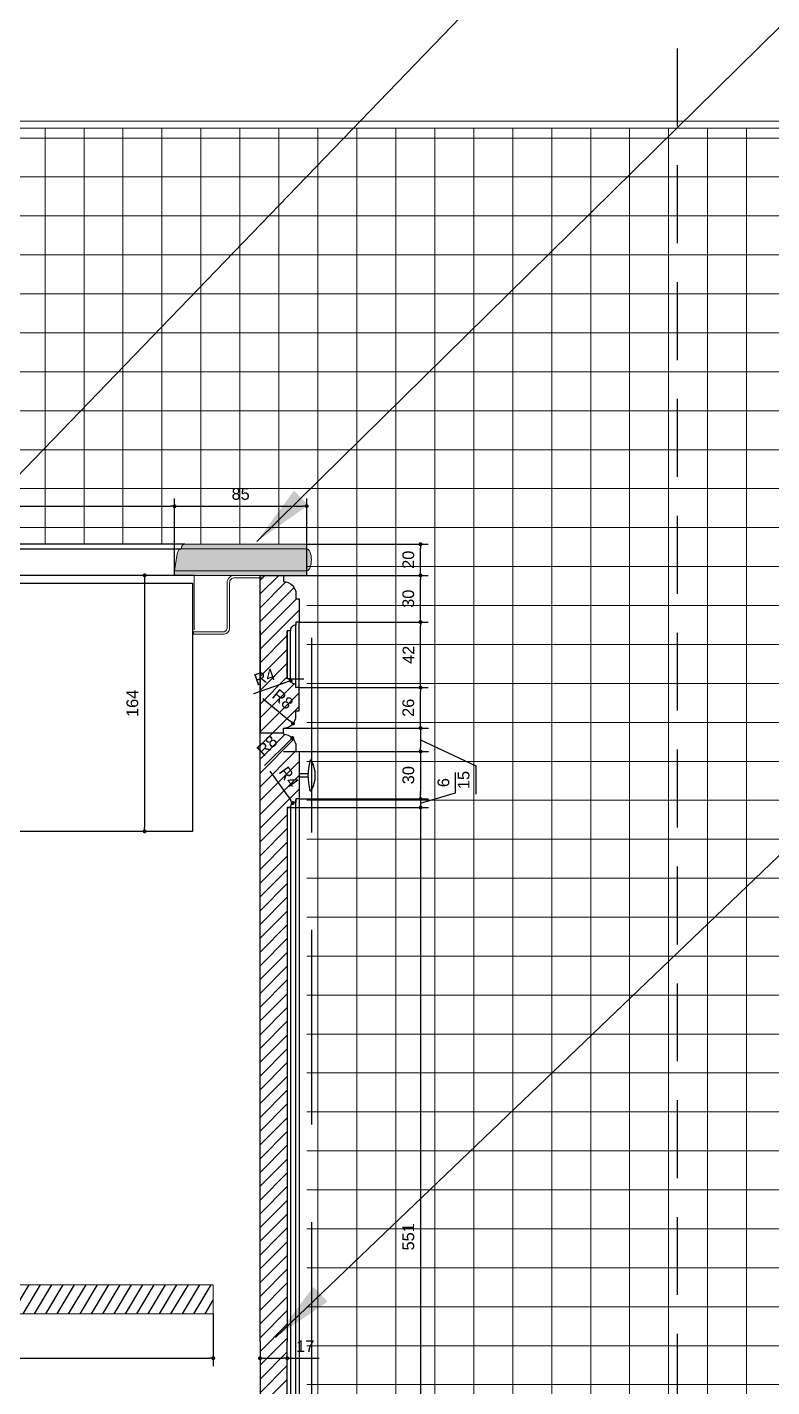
# Model space of a CAD drawing. Header units: inches. Extents: x -12478 to 399182, y -16583 to 525552.
# Drawn here: x 36564 to 37041, y -8701 to -7829 of the extents above; entities that cross this region are included whole.
import ezdxf

# ---------------------------------------------------------------- set-up
doc = ezdxf.new("R2010")
doc.units = ezdxf.units.IN
doc.header["$LTSCALE"] = 1000
doc.header["$MEASUREMENT"] = 0
for name, pattern in [('DASHED', [0.75, 0.5, -0.25]), ('HIDDEN2', [0.1875, 0.125, -0.0625]), ('PR11_AL Kaabi_Villa_GF-07_Make up & Toilet$0$HIDDEN2', [4.7625, 3.175, -1.5875])]:
    doc.linetypes.add(name, pattern=pattern)
for name, color, linetype in [('8', 8, 'Continuous'), ('A-DIM', 9, 'Continuous'), ('CQ Grg Gypsum', 41, 'Continuous'), ('CQ spot detail elevation', 1, 'Continuous'), ('CQ SPOT DETAILS', 40, 'Continuous'), ('Layer7', 8, 'Continuous'), ('MARBLE 2', 6, 'Continuous'), ('SANITARY WARES', 212, 'Continuous')]:
    doc.layers.add(name, color=color, linetype=linetype)
for name, color, linetype, lineweight in [('CQ Marble', 6, 'Continuous', 0), ('ID-NOTES', 3, 'Continuous', 0), ('Sanitaire', 253, 'Continuous', 0), ('Sanitary', 253, 'Continuous', 0)]:
    doc.layers.add(name, color=color, linetype=linetype, lineweight=lineweight)
doc.styles.get("Standard").update_dxf_attribs({"font": 'arial.ttf'})
doc.styles.add('ZZ-Dim All', font='romans.shx', dxfattribs={"width": 0.8})
doc.dimstyles.new('chester 5', dxfattribs={"dimscale": 0.05, "dimtxt": 150, "dimasz": 50, "dimexe": 100, "dimexo": 0, "dimgap": 80, "dimtad": 1, "dimdec": 0, "dimzin": 0, "dimdsep": 46, "dimtxsty": 'Standard', "dimblk": 'DOT', "dimcen": 100, "dimclrd": 1, "dimclre": 1, "dimclrt": 3, "dimadec": 0, "dimazin": 0, "dimtfac": 1, "dimtdec": 0, "dimtofl": 0, "dimtmove": 0, "dimatfit": 3, "dimfxl": 1, "dimtolj": 1, "dimtzin": 0, "dimlwd": -1, "dimarcsym": 0})
doc.dimstyles.new('DIM 0200', dxfattribs={"dimscale": 200, "dimtxt": 1, "dimasz": 0.8, "dimexe": 0.5, "dimexo": 1, "dimgap": 0.4, "dimtad": 1, "dimdec": 0, "dimrnd": 10, "dimdsep": 46, "dimtxsty": 'ZZ-Dim All', "dimblk1": 'ARCHTICK', "dimblk2": 'ARCHTICK', "dimsah": 1, "dimcen": 1, "dimdle": 0.5, "dimclrd": 256, "dimclre": 256, "dimclrt": 256, "dimadec": 0, "dimazin": 2, "dimtfac": 1, "dimtdec": 0, "dimtix": 1, "dimtmove": 2, "dimatfit": 2, "dimfxl": 1, "dimfxlon": 1, "dimtolj": 1, "dimtzin": 0, "dimlwd": -1, "dimlwe": -1, "dimarcsym": 0})
doc.dimstyles.new('DIM-100', dxfattribs={"dimscale": 50, "dimtxt": 1.25, "dimasz": 1, "dimexe": 1, "dimexo": 1, "dimgap": 0.6, "dimtad": 1, "dimdec": 0, "dimrnd": 5, "dimdsep": 46, "dimtxsty": 'ZZ-Dim All', "dimblk1": 'ARCHTICK', "dimblk2": 'ARCHTICK', "dimsah": 1, "dimcen": 1, "dimdle": 1, "dimclrd": 256, "dimclre": 8, "dimclrt": 256, "dimazin": 2, "dimtfac": 1, "dimtdec": 0, "dimtix": 1, "dimtmove": 2, "dimatfit": 2, "dimfxl": 0.1, "dimtolj": 1, "dimtzin": 0, "dimlwd": -1, "dimlwe": -1, "dimarcsym": 0})
pattern_1 = [(45, (-27890.277, 9060.65), (-4.4194174, 4.4194174), [])]

# ---------------------------------------------------------------- blocks, each defined once
blk = doc.blocks.new('A$Cc1a19ef2')
at = {"layer": 'Layer7'}
h = blk.add_hatch(dxfattribs=at)
h.set_pattern_fill('ANSI31', color=256, scale=50, style=0)
h.set_pattern_definition([(58.971423, (-38816.766, -48687.712), (-5.35568947, 3.22165956), [])])
h.paths.add_polyline_path([(0, 424.63), (0, 406.1), (493.41, 406.1), (493.41, 424.63)])
at = {"layer": 'Sanitaire'}
h = blk.add_hatch(dxfattribs=at)
h.set_pattern_fill('MUDST', color=8, scale=10, angle=45)
edge = h.paths.add_edge_path()
edge.add_ellipse((553.35, 890), major_axis=(0, 7), ratio=0.428571, start_angle=180, end_angle=360)
edge.add_line((553.35, 897), (472.03, 897))
edge.add_arc((476.82, 892.14), 6.83, 134.59453, 166.61754)
edge.add_line((470.18, 893.72), (468.57, 883))
edge.add_line((468.57, 883), (553.35, 883))
h.paths.add_polyline_path([(553.35, 900), (498.12, 900), (475.12, 900, 0.414214), (473.12, 898), (473.12, 897), (553.35, 897)])
h.paths.add_polyline_path([(553.35, 883), (507.38, 883), (507.38, 880), (553.35, 880)])
h.paths.add_polyline_path([(507.38, 883), (468.57, 883), (468.57, 880), (497.79, 880, -0.015064), (498.07, 880), (507.38, 880)])
h.paths.add_polyline_path([(167.74, 883), (0, 883), (0, 880), (167.74, 880)])
edge = h.paths.add_edge_path()
edge.add_line((166.92, 883), (165.31, 893.72))
edge.add_arc((158.67, 892.14), 6.83, 13.38246, 45.40547)
edge.add_line((163.46, 897), (0, 897))
edge.add_line((0, 897), (0, 883))
edge.add_line((0, 883), (166.92, 883))
edge = h.paths.add_edge_path()
edge.add_arc((160.37, 898), 2, 360, 450)
edge.add_line((160.37, 900), (0, 900))
edge.add_line((0, 900), (0, 897))
edge.add_line((0, 897), (162.37, 897))
edge.add_line((162.37, 897), (162.37, 898))
h = blk.add_hatch(dxfattribs=at)
h.set_pattern_fill('ANSI31', color=8, scale=50)
h.set_pattern_definition(pattern_1)
h.paths.add_polyline_path([(540.87, 844.47), (542.87, 844.47, -0.414214), (546.41, 848), (546.41, 850), (548.41, 850), (548.41, 865), (546.41, 865), (546.41, 868, 0.414214), (538.41, 876), (538.41, 880), (523.41, 880), (523.41, 779), (538.41, 779), (538.41, 782, 0.414214), (546.41, 790), (546.41, 793), (548.41, 793), (548.41, 808), (546.41, 808), (546.41, 810, -0.414214), (542.87, 813.54), (540.87, 813.54)])
edge = h.paths.add_edge_path()
edge.add_line((523.41, 455.5), (540.87, 455.5))
edge.add_line((540.87, 455.5), (540.87, 731))
edge.add_line((540.87, 731), (542.87, 731))
edge.add_arc((546.41, 731), 3.54, 90, 180, ccw=False)
edge.add_line((546.41, 734.54), (546.41, 736.54))
edge.add_line((546.41, 736.54), (548.41, 736.54))
edge.add_line((548.41, 736.54), (548.41, 767))
edge.add_line((548.41, 767), (546.41, 767))
edge.add_line((546.41, 767), (546.41, 770))
edge.add_arc((538.41, 770), 8, 0, 90)
edge.add_line((538.41, 778), (538.41, 779))
edge.add_line((538.41, 779), (523.41, 779))
edge.add_line((523.41, 779), (523.41, 455.5))
h = blk.add_hatch(dxfattribs=at)
h.set_pattern_fill('ANSI31', color=8, scale=50)
h.set_pattern_definition(pattern_1)
edge = h.paths.add_edge_path()
edge.add_line((523.41, 455.5), (540.87, 455.5))
edge.add_line((540.87, 455.5), (540.87, 180))
edge.add_line((540.87, 180), (542.87, 180))
edge.add_arc((546.41, 180), 3.54, 180, 270)
edge.add_line((546.41, 176.46), (546.41, 174.46))
edge.add_line((546.41, 174.46), (548.41, 174.46))
edge.add_line((548.41, 174.46), (548.41, 144))
edge.add_line((548.41, 144), (546.41, 144))
edge.add_line((546.41, 144), (546.41, 141))
edge.add_arc((538.41, 141), 8, 270, 360, ccw=False)
edge.add_line((538.41, 133), (538.41, 132))
edge.add_line((538.41, 132), (523.41, 132))
edge.add_line((523.41, 132), (523.41, 455.5))
h.paths.add_polyline_path([(523.41, 129), (538.41, 129), (538.41, 132), (523.41, 132)])
at = {"color": 8}
for p, q in [((475.12, 900, 0), (160.37, 900, 0)), ((162.37, 897, 0), (472.57, 897, 0)), ((468.57, 880, 0), (166.92, 880, 0)), ((554.16, 752.55, 0), (548.41, 752.55, 0)), ((554.16, 750.55, 0), (548.41, 750.55, 0))]:
    blk.add_line(p, q, dxfattribs=at)
for centre, radius, start, end in [((592.15, 751.55), 38.01, 165.50098, 194.49902), ((555.84, 760.94), 0.5, 30.10728, 165.50098), ((539.64, 751.55), 19.22, 329.89272, 30.10728), ((555.84, 742.16), 0.5, 194.49902, 329.89272)]:
    blk.add_arc(centre, radius, start, end, dxfattribs=at)
at = {"layer": '8', "color": 6, "lineweight": 0, "ltscale": 5}
blk.add_line((0, 424.63, 0), (493.41, 424.63, 0), dxfattribs=at)
at = {"layer": '8', "color": 6, "lineweight": 0, "ltscale": 5, "elevation": 0}
blk.add_lwpolyline([(0, 424.63), (493.41, 424.63), (493.41, 406.1), (0, 406.1)], close=True, dxfattribs=at)
at = {"layer": 'CQ Grg Gypsum'}
for p, q in [((546.41, 810, 0), (546.41, 848, 0)), ((548.41, 808, 0), (548.41, 850, 0)), ((542.87, 813.54, 0), (542.87, 844.47, 0)), ((546.41, 176.46, 0), (546.41, 734.54, 0)), ((548.41, 736.54, 0), (548.41, 174.46, 0)), ((542.87, 731, 0), (542.87, 180, 0))]:
    blk.add_line(p, q, dxfattribs=at)
at = {"layer": 'CQ Grg Gypsum', "elevation": 0}
for points in [[(523.41, 779), (523.41, 880), (538.41, 880), (538.41, 876, -0.414214), (546.41, 868), (546.41, 865), (548.41, 865), (548.41, 850), (546.41, 850), (546.41, 848, 0.414214), (542.87, 844.47), (540.87, 844.47), (540.87, 813.54)], [(523.41, 844.47), (523.41, 779), (538.41, 779), (538.41, 782, 0.414214), (546.41, 790), (546.41, 793), (548.41, 793), (548.41, 808), (546.41, 808), (546.41, 810, -0.414214), (542.87, 813.54), (540.87, 813.54), (540.87, 844.47)], [(523.41, 388.38), (523.41, 779), (538.41, 779), (538.41, 778, -0.414214), (546.41, 770), (546.41, 767), (548.41, 767), (548.41, 736.54), (546.41, 736.54), (546.41, 734.54, 0.414214), (542.87, 731), (540.87, 731), (540.87, 388.38)], [(523.41, 388.38), (523.41, 129), (538.41, 129), (538.41, 133, 0.414214), (546.41, 141), (546.41, 144), (548.41, 144), (548.41, 174.46), (546.41, 174.46), (546.41, 176.46, -0.414214), (542.87, 180), (540.87, 180), (540.87, 388.38)]]:
    blk.add_lwpolyline(points, format="xyb", dxfattribs=at)
at = {"layer": 'MARBLE 2', "lineweight": 0}
for p, q in [((553.35, 900, 0), (498.12, 900, 0)), ((553.35, 897, 0), (553.35, 900, 0)), ((553.35, 897, 0), (472.03, 897, 0)), ((553.35, 883, 0), (468.57, 883, 0)), ((553.35, 880, 0), (553.35, 883, 0)), ((553.35, 880, 0), (468.57, 880, 0))]:
    blk.add_line(p, q, dxfattribs=at)
at = {"layer": 'MARBLE 2', "lineweight": 0, "elevation": 0}
blk.add_lwpolyline([(498.12, 900), (475.12, 900, 0.414214), (473.12, 898), (473.12, 897), (472.03, 897, 0.140643), (470.18, 893.72), (468.57, 883), (468.57, 880)], format="xyb", dxfattribs=at)
at = {"layer": 'MARBLE 2', "lineweight": 0}
blk.add_ellipse((553.35, 890, 0), major_axis=(0, 7), ratio=0.428571, start_param=3.141593, end_param=6.283185, dxfattribs=at)
at = {"layer": 'Sanitary', "lineweight": 0, "elevation": 0}
blk.add_lwpolyline([(480.77, 842.16), (499.46, 842.16, 0.431365), (503.88, 846.33), (503.85, 875.27, -0.431365), (507.22, 878.45), (525.39, 878.45), (525.39, 880), (507.31, 880, 0.431365), (502.3, 875.27), (502.33, 846.33, -0.431365), (499.55, 843.7), (480.77, 843.7), (480.77, 842.16)], format="xyb", dxfattribs=at)
at = {"layer": 'SANITARY WARES', "linetype": 'PR11_AL Kaabi_Villa_GF-07_Make up & Toilet$0$HIDDEN2', "lineweight": 0}
blk.add_line((481.23, 845, 0), (481.23, 880, 0), dxfattribs=at)
at = {"layer": 'SANITARY WARES', "elevation": 0}
blk.add_lwpolyline([(158.91, 875), (479.99, 875), (479.99, 715.72), (158.91, 715.72)], close=True, dxfattribs=at)
at = {"layer": 'Defpoints', "color": 1}
for tag, p in [('PRODUCT', (87.98, 900.21, 0)), ('MODELNUMBER', (88.25, 900.3, 0)), ('TRADENAME', (88.28, 900.26, 0))]:
    blk.add_attdef(tag, p, '', height=0.0254, dxfattribs=at)
blk = doc.blocks.new('_ARCHTICK')
at = {"color": 0, "linetype": 'ByBlock', "const_width": 0.15}
blk.add_lwpolyline([(-0.5, -0.5), (0.5, 0.5)], dxfattribs=at)
blk = doc.blocks.new('*D652')
at = {"layer": 'A-DIM', "color": 8, "linetype": 'HIDDEN2', "transparency": 16777216}
for p, q in [((36745.88, -8220.63), (36745.88, -9700.64)), ((36179.53, -9110.63), (36179.53, -9700.64))]:
    blk.add_line(p, q, dxfattribs=at)
at = {"layer": 'A-DIM', "transparency": 16777216}
blk.add_line((36129.53, -9650.64), (36795.88, -9650.64), dxfattribs=at)
at = {"layer": 'Defpoints', "color": 0, "transparency": 16777216}
for p in [(36745.88, -8170.63, 0), (36179.53, -9060.63, 0), (36745.88, -9650.64)]:
    blk.add_point(p, dxfattribs=at)
at = {"layer": 'A-DIM', "transparency": 16777216, "xscale": 50, "yscale": 50, "zscale": 50, "rotation": 180}
blk.add_blockref('_ARCHTICK', (36179.53, -9650.64), dxfattribs=at)
at = {"layer": 'A-DIM', "transparency": 16777216, "xscale": 50, "yscale": 50, "zscale": 50}
blk.add_blockref('_ARCHTICK', (36745.88, -9650.64), dxfattribs=at)
at = {"layer": 'A-DIM', "color": 3, "transparency": 16777216, "insert": (36462.7, -9590.64), "char_height": 60, "attachment_point": 5, "style": 'ZZ-Dim All'}
blk.add_mtext('\\A1;565', dxfattribs=at)
blk = doc.blocks.new('_Dot')
at = {"color": 0, "linetype": 'ByBlock', "lineweight": -2}
blk.add_line((-0.5, 0), (-1, 0), dxfattribs=at)
at = {"color": 0, "linetype": 'ByBlock', "const_width": 0.5}
blk.add_lwpolyline([(-0.25, 0, 1), (0.25, 0, 1)], format="xyb", close=True, dxfattribs=at)
blk = doc.blocks.new('*D674')
at = {"layer": 'CQ spot detail elevation', "color": 1, "lineweight": -2, "transparency": 16777216}
for p, q in [((36189.53, -8654.53), (36189.53, -8688.03)), ((36682.93, -8654.53), (36682.93, -8688.03))]:
    blk.add_line(p, q, dxfattribs=at)
at = {"layer": 'CQ spot detail elevation', "color": 1, "transparency": 16777216}
blk.add_line((36192.03, -8683.03), (36680.43, -8683.03), dxfattribs=at)
at = {"layer": 'Defpoints', "color": 0, "transparency": 16777216}
for p in [(36189.53, -8654.53, 0), (36682.93, -8654.53, 0), (36682.93, -8683.03)]:
    blk.add_point(p, dxfattribs=at)
at = {"layer": 'CQ spot detail elevation', "color": 1, "transparency": 16777216, "xscale": 2.5, "yscale": 2.5, "zscale": 2.5, "rotation": 180}
blk.add_blockref('_Dot', (36189.53, -8683.03), dxfattribs=at)
at = {"layer": 'CQ spot detail elevation', "color": 1, "transparency": 16777216, "xscale": 2.5, "yscale": 2.5, "zscale": 2.5}
blk.add_blockref('_Dot', (36682.93, -8683.03), dxfattribs=at)
at = {"layer": 'CQ spot detail elevation', "color": 3, "transparency": 16777216, "insert": (36436.23, -8675.19), "char_height": 7.5, "attachment_point": 5}
blk.add_mtext('\\A1;493', dxfattribs=at)
blk = doc.blocks.new('*D675')
at = {"layer": 'CQ spot detail elevation', "color": 1, "lineweight": -2, "transparency": 16777216}
for p, q in [((36727.93, -8278.63), (36820.91, -8278.63)), ((36727.93, -8293.63), (36820.91, -8293.63))]:
    blk.add_line(p, q, dxfattribs=at)
at = {"layer": 'CQ spot detail elevation', "color": 1, "transparency": 16777216}
for p, q in [((36815.91, -8281.13), (36815.91, -8291.13)), ((36815.91, -8286.13), (36851.38, -8302.92)), ((36851.38, -8302.92), (36851.38, -8321.02))]:
    blk.add_line(p, q, dxfattribs=at)
at = {"layer": 'Defpoints', "color": 0, "transparency": 16777216}
for p in [(36727.93, -8278.63, 0), (36727.93, -8293.63, 0), (36815.91, -8293.63)]:
    blk.add_point(p, dxfattribs=at)
at = {"layer": 'CQ spot detail elevation', "color": 1, "transparency": 16777216, "xscale": 2.5, "yscale": 2.5, "zscale": 2.5}
for p, rotation in [((36815.91, -8278.63), 90), ((36815.91, -8293.63), 270)]:
    blk.add_blockref('_Dot', p, dxfattribs=dict(at, rotation=rotation))
at = {"layer": 'CQ spot detail elevation', "color": 3, "transparency": 16777216, "insert": (36843.55, -8311.97), "char_height": 7.5, "attachment_point": 5, "rotation": 90}
blk.add_mtext('\\A1;15', dxfattribs=at)
blk = doc.blocks.new('*D676')
at = {"layer": 'CQ spot detail elevation', "color": 1, "lineweight": -2, "transparency": 16777216}
for p, q in [((36727.93, -8293.63), (36820.91, -8293.63)), ((36737.93, -8324.09), (36820.91, -8324.09))]:
    blk.add_line(p, q, dxfattribs=at)
at = {"layer": 'CQ spot detail elevation', "color": 1, "transparency": 16777216}
blk.add_line((36815.91, -8296.13), (36815.91, -8321.59), dxfattribs=at)
at = {"layer": 'Defpoints', "color": 0, "transparency": 16777216}
for p in [(36727.93, -8293.63, 0), (36737.93, -8324.09, 0), (36815.91, -8324.09)]:
    blk.add_point(p, dxfattribs=at)
at = {"layer": 'CQ spot detail elevation', "color": 1, "transparency": 16777216, "xscale": 2.5, "yscale": 2.5, "zscale": 2.5}
for p, rotation in [((36815.91, -8293.63), 90), ((36815.91, -8324.09), 270)]:
    blk.add_blockref('_Dot', p, dxfattribs=dict(at, rotation=rotation))
at = {"layer": 'CQ spot detail elevation', "color": 3, "transparency": 16777216, "insert": (36808.08, -8308.86), "char_height": 7.5, "attachment_point": 5, "rotation": 90}
blk.add_mtext('\\A1;30', dxfattribs=at)
blk = doc.blocks.new('*D677')
at = {"layer": 'CQ spot detail elevation', "color": 1, "transparency": 16777216}
for p, q in [((36838.4, -8320.11), (36838.4, -8307.16)), ((36815.91, -8321.59), (36815.91, -8319.09)), ((36815.91, -8326.86), (36838.4, -8320.11)), ((36815.91, -8324.09), (36815.91, -8329.63)), ((36815.91, -8332.13), (36815.91, -8334.63))]:
    blk.add_line(p, q, dxfattribs=at)
at = {"layer": 'CQ spot detail elevation', "color": 1, "lineweight": -2, "transparency": 16777216}
for p, q in [((36730.4, -8329.63), (36820.91, -8329.63)), ((36737.93, -8324.09), (36820.91, -8324.09))]:
    blk.add_line(p, q, dxfattribs=at)
at = {"layer": 'Defpoints', "color": 0, "transparency": 16777216}
for p in [(36730.4, -8329.63, 0), (36737.93, -8324.09, 0), (36815.91, -8329.63)]:
    blk.add_point(p, dxfattribs=at)
at = {"layer": 'CQ spot detail elevation', "color": 1, "transparency": 16777216, "xscale": 2.5, "yscale": 2.5, "zscale": 2.5}
for p, rotation in [((36815.91, -8324.09), 270), ((36815.91, -8329.63), 90)]:
    blk.add_blockref('_Dot', p, dxfattribs=dict(at, rotation=rotation))
at = {"layer": 'CQ spot detail elevation', "color": 3, "transparency": 16777216, "insert": (36830.57, -8313.64), "char_height": 7.5, "attachment_point": 5, "rotation": 90}
blk.add_mtext('\\A1;6', dxfattribs=at)
blk = doc.blocks.new('*D678')
at = {"layer": 'CQ spot detail elevation', "color": 1, "transparency": 16777216}
blk.add_line((36719.3, -8306.37), (36732.42, -8324.72), dxfattribs=at)
at = {"layer": 'CQ spot detail elevation', "color": 1, "lineweight": -2, "transparency": 16777216}
for p, q in [((36730.93, -8329.63), (36740.93, -8329.63)), ((36735.93, -8334.63), (36735.93, -8324.63))]:
    blk.add_line(p, q, dxfattribs=at)
at = {"layer": 'Defpoints', "color": 0, "transparency": 16777216}
for p in [(36733.88, -8326.75, 0), (36735.93, -8329.63, 0)]:
    blk.add_point(p, dxfattribs=at)
at = {"layer": 'CQ spot detail elevation', "color": 1, "transparency": 16777216, "xscale": 2.5, "yscale": 2.5, "zscale": 2.5, "rotation": 305.5749265513786}
blk.add_blockref('_Dot', (36733.88, -8326.75), dxfattribs=at)
at = {"layer": 'CQ spot detail elevation', "color": 3, "transparency": 16777216, "insert": (36731.44, -8310.02), "char_height": 7.5, "attachment_point": 5, "rotation": 305.57493}
blk.add_mtext('\\A1;R4', dxfattribs=at)
blk = doc.blocks.new('*D679')
at = {"layer": 'CQ spot detail elevation', "color": 1, "lineweight": -2, "transparency": 16777216}
for p, q in [((36730.4, -8329.63), (36820.91, -8329.63)), ((36730.4, -8880.63), (36820.91, -8880.63))]:
    blk.add_line(p, q, dxfattribs=at)
at = {"layer": 'CQ spot detail elevation', "color": 1, "transparency": 16777216}
blk.add_line((36815.91, -8332.13), (36815.91, -8878.13), dxfattribs=at)
at = {"layer": 'Defpoints', "color": 0, "transparency": 16777216}
for p in [(36730.4, -8329.63, 0), (36730.4, -8880.63, 0), (36815.91, -8880.63)]:
    blk.add_point(p, dxfattribs=at)
at = {"layer": 'CQ spot detail elevation', "color": 1, "transparency": 16777216, "xscale": 2.5, "yscale": 2.5, "zscale": 2.5}
for p, rotation in [((36815.91, -8329.63), 90), ((36815.91, -8880.63), 270)]:
    blk.add_blockref('_Dot', p, dxfattribs=dict(at, rotation=rotation))
at = {"layer": 'CQ spot detail elevation', "color": 3, "transparency": 16777216, "insert": (36808.09, -8605.13), "char_height": 7.5, "attachment_point": 5, "rotation": 90}
blk.add_mtext('\\A1;551', dxfattribs=at)
blk = doc.blocks.new('*D683')
at = {"layer": 'CQ spot detail elevation', "color": 1, "lineweight": -2, "transparency": 16777216}
for p, q in [((36737.93, -8252.63), (36820.86, -8252.63)), ((36727.93, -8278.63), (36820.86, -8278.63))]:
    blk.add_line(p, q, dxfattribs=at)
at = {"layer": 'CQ spot detail elevation', "color": 1, "transparency": 16777216}
blk.add_line((36815.86, -8276.13), (36815.86, -8255.13), dxfattribs=at)
at = {"layer": 'Defpoints', "color": 0, "transparency": 16777216}
for p in [(36737.93, -8252.63, 0), (36815.86, -8252.63), (36727.93, -8278.63)]:
    blk.add_point(p, dxfattribs=at)
at = {"layer": 'CQ spot detail elevation', "color": 1, "transparency": 16777216, "xscale": 2.5, "yscale": 2.5, "zscale": 2.5}
for p, rotation in [((36815.86, -8252.63), 90), ((36815.86, -8278.63), 270)]:
    blk.add_blockref('_Dot', p, dxfattribs=dict(at, rotation=rotation))
at = {"layer": 'CQ spot detail elevation', "color": 3, "transparency": 16777216, "insert": (36808.04, -8265.63), "char_height": 7.5, "attachment_point": 5, "rotation": 90}
blk.add_mtext('\\A1;26', dxfattribs=at)
blk = doc.blocks.new('*D684')
at = {"layer": 'CQ spot detail elevation', "color": 1, "transparency": 16777216}
blk.add_line((36714.75, -8259.73), (36732.17, -8274.13), dxfattribs=at)
at = {"layer": 'Defpoints', "color": 0, "transparency": 16777216}
for p in [(36727.93, -8270.63, 0), (36734.1, -8275.73, 0)]:
    blk.add_point(p, dxfattribs=at)
at = {"layer": 'CQ spot detail elevation', "color": 1, "transparency": 16777216, "xscale": 2.5, "yscale": 2.5, "zscale": 2.5, "rotation": 320.4144947451363}
blk.add_blockref('_Dot', (36734.1, -8275.73), dxfattribs=at)
at = {"layer": 'CQ spot detail elevation', "color": 3, "transparency": 16777216, "insert": (36727.49, -8260.1), "char_height": 7.5, "attachment_point": 5, "rotation": 320.41449}
blk.add_mtext('\\A1;R8', dxfattribs=at)
blk = doc.blocks.new('*D685')
at = {"layer": 'CQ spot detail elevation', "color": 1, "transparency": 16777216}
blk.add_line((36715.69, -8302.58), (36731.87, -8286.79), dxfattribs=at)
at = {"layer": 'Defpoints', "color": 0, "transparency": 16777216}
for p in [(36733.66, -8285.04, 0), (36727.93, -8290.63, 0)]:
    blk.add_point(p, dxfattribs=at)
at = {"layer": 'CQ spot detail elevation', "color": 1, "transparency": 16777216, "xscale": 2.5, "yscale": 2.5, "zscale": 2.5, "rotation": 44.3120173562975}
blk.add_blockref('_Dot', (36733.66, -8285.04), dxfattribs=at)
at = {"layer": 'CQ spot detail elevation', "color": 3, "transparency": 16777216, "insert": (36717.42, -8289.95), "char_height": 7.5, "attachment_point": 5, "rotation": 44.31202}
blk.add_mtext('\\A1;R8', dxfattribs=at)
blk = doc.blocks.new('*D686')
at = {"layer": 'CQ spot detail elevation', "color": 1, "lineweight": -2, "transparency": 16777216}
for p, q in [((36735.93, -8252.09), (36735.93, -8242.09)), ((36730.93, -8247.09), (36740.93, -8247.09))]:
    blk.add_line(p, q, dxfattribs=at)
at = {"layer": 'CQ spot detail elevation', "color": 1, "transparency": 16777216}
blk.add_line((36708.89, -8256.41), (36730.23, -8249.06), dxfattribs=at)
at = {"layer": 'Defpoints', "color": 0, "transparency": 16777216}
for p in [(36732.59, -8248.24, 0), (36735.93, -8247.09, 0)]:
    blk.add_point(p, dxfattribs=at)
at = {"layer": 'CQ spot detail elevation', "color": 1, "transparency": 16777216, "xscale": 2.5, "yscale": 2.5, "zscale": 2.5, "rotation": 19.00900871290167}
blk.add_blockref('_Dot', (36732.59, -8248.24), dxfattribs=at)
at = {"layer": 'CQ spot detail elevation', "color": 3, "transparency": 16777216, "insert": (36715.85, -8245.81), "char_height": 7.5, "attachment_point": 5, "rotation": 19.00901}
blk.add_mtext('\\A1;R4', dxfattribs=at)
blk = doc.blocks.new('*D687')
at = {"layer": 'CQ spot detail elevation', "color": 1, "lineweight": -2, "transparency": 16777216}
for p, q in [((36737.93, -8210.63), (36820.86, -8210.63)), ((36737.93, -8252.63), (36820.86, -8252.63))]:
    blk.add_line(p, q, dxfattribs=at)
at = {"layer": 'CQ spot detail elevation', "color": 1, "transparency": 16777216}
blk.add_line((36815.86, -8250.13), (36815.86, -8213.13), dxfattribs=at)
at = {"layer": 'Defpoints', "color": 0, "transparency": 16777216}
for p in [(36737.93, -8210.63, 0), (36815.86, -8210.63), (36737.93, -8252.63, 0)]:
    blk.add_point(p, dxfattribs=at)
at = {"layer": 'CQ spot detail elevation', "color": 1, "transparency": 16777216, "xscale": 2.5, "yscale": 2.5, "zscale": 2.5}
for p, rotation in [((36815.86, -8210.63), 90), ((36815.86, -8252.63), 270)]:
    blk.add_blockref('_Dot', p, dxfattribs=dict(at, rotation=rotation))
at = {"layer": 'CQ spot detail elevation', "color": 3, "transparency": 16777216, "insert": (36808.1, -8231.63), "char_height": 7.5, "attachment_point": 5, "rotation": 90}
blk.add_mtext('\\A1;42', dxfattribs=at)
blk = doc.blocks.new('*D688')
at = {"layer": 'CQ spot detail elevation', "color": 1, "lineweight": -2, "transparency": 16777216}
for p, q in [((36727.93, -8180.63), (36820.86, -8180.63)), ((36737.93, -8210.63), (36820.86, -8210.63))]:
    blk.add_line(p, q, dxfattribs=at)
at = {"layer": 'CQ spot detail elevation', "color": 1, "transparency": 16777216}
blk.add_line((36815.86, -8208.13), (36815.86, -8183.13), dxfattribs=at)
at = {"layer": 'Defpoints', "color": 0, "transparency": 16777216}
for p in [(36727.93, -8180.63, 0), (36815.86, -8180.63), (36737.93, -8210.63, 0)]:
    blk.add_point(p, dxfattribs=at)
at = {"layer": 'CQ spot detail elevation', "color": 1, "transparency": 16777216, "xscale": 2.5, "yscale": 2.5, "zscale": 2.5}
for p, rotation in [((36815.86, -8180.63), 90), ((36815.86, -8210.63), 270)]:
    blk.add_blockref('_Dot', p, dxfattribs=dict(at, rotation=rotation))
at = {"layer": 'CQ spot detail elevation', "color": 3, "transparency": 16777216, "insert": (36808.03, -8195.63), "char_height": 7.5, "attachment_point": 5, "rotation": 90}
blk.add_mtext('\\A1;30', dxfattribs=at)
blk = doc.blocks.new('*D689')
at = {"layer": 'CQ spot detail elevation', "color": 1, "lineweight": -2, "transparency": 16777216}
for p, q in [((36742.88, -8160.63), (36820.86, -8160.63)), ((36727.93, -8180.63), (36820.86, -8180.63))]:
    blk.add_line(p, q, dxfattribs=at)
at = {"layer": 'CQ spot detail elevation', "color": 1, "transparency": 16777216}
blk.add_line((36815.86, -8178.13), (36815.86, -8163.13), dxfattribs=at)
at = {"layer": 'Defpoints', "color": 0, "transparency": 16777216}
for p in [(36742.88, -8160.63, 0), (36815.86, -8160.63), (36727.93, -8180.63, 0)]:
    blk.add_point(p, dxfattribs=at)
at = {"layer": 'CQ spot detail elevation', "color": 1, "transparency": 16777216, "xscale": 2.5, "yscale": 2.5, "zscale": 2.5}
for p, rotation in [((36815.86, -8160.63), 90), ((36815.86, -8180.63), 270)]:
    blk.add_blockref('_Dot', p, dxfattribs=dict(at, rotation=rotation))
at = {"layer": 'CQ spot detail elevation', "color": 3, "transparency": 16777216, "insert": (36808.04, -8170.63), "char_height": 7.5, "attachment_point": 5, "rotation": 90}
blk.add_mtext('\\A1;20', dxfattribs=at)
blk = doc.blocks.new('*D690')
at = {"layer": 'CQ spot detail elevation', "color": 1, "lineweight": -2, "transparency": 16777216}
for p, q in [((36356.44, -8180.63), (36356.44, -8131.26)), ((36658.1, -8180.63), (36658.1, -8131.26))]:
    blk.add_line(p, q, dxfattribs=at)
at = {"layer": 'CQ spot detail elevation', "color": 1, "transparency": 16777216}
blk.add_line((36358.94, -8136.26), (36655.6, -8136.26), dxfattribs=at)
at = {"layer": 'Defpoints', "color": 0, "transparency": 16777216}
for p in [(36658.1, -8136.26), (36356.44, -8180.63, 0), (36658.1, -8180.63, 0)]:
    blk.add_point(p, dxfattribs=at)
at = {"layer": 'CQ spot detail elevation', "color": 1, "transparency": 16777216, "xscale": 2.5, "yscale": 2.5, "zscale": 2.5, "rotation": 180}
blk.add_blockref('_Dot', (36356.44, -8136.26), dxfattribs=at)
at = {"layer": 'CQ spot detail elevation', "color": 1, "transparency": 16777216, "xscale": 2.5, "yscale": 2.5, "zscale": 2.5}
blk.add_blockref('_Dot', (36658.1, -8136.26), dxfattribs=at)
at = {"layer": 'CQ spot detail elevation', "color": 3, "transparency": 16777216, "insert": (36507.27, -8128.42), "char_height": 7.5, "attachment_point": 5}
blk.add_mtext('\\A1;302', dxfattribs=at)
blk = doc.blocks.new('*D691')
at = {"layer": 'CQ spot detail elevation', "color": 1, "lineweight": -2, "transparency": 16777216}
for p, q in [((36670.76, -8180.63), (36633.9, -8180.63)), ((36669.51, -8344.91), (36633.9, -8344.91))]:
    blk.add_line(p, q, dxfattribs=at)
at = {"layer": 'CQ spot detail elevation', "color": 1, "transparency": 16777216}
blk.add_line((36638.9, -8183.13), (36638.9, -8342.41), dxfattribs=at)
at = {"layer": 'Defpoints', "color": 0, "transparency": 16777216}
for p in [(36670.76, -8180.63, 0), (36638.9, -8344.91), (36669.51, -8344.91, 0)]:
    blk.add_point(p, dxfattribs=at)
at = {"layer": 'CQ spot detail elevation', "color": 1, "transparency": 16777216, "xscale": 2.5, "yscale": 2.5, "zscale": 2.5}
for p, rotation in [((36638.9, -8180.63), 90), ((36638.9, -8344.91), 270)]:
    blk.add_blockref('_Dot', p, dxfattribs=dict(at, rotation=rotation))
at = {"layer": 'CQ spot detail elevation', "color": 3, "transparency": 16777216, "insert": (36631.07, -8262.77), "char_height": 7.5, "attachment_point": 5, "rotation": 90}
blk.add_mtext('\\A1;164', dxfattribs=at)
blk = doc.blocks.new('*D693')
at = {"layer": 'CQ spot detail elevation', "color": 1, "lineweight": -2, "transparency": 16777216}
for p, q in [((36658.1, -8180.63), (36658.1, -8131.26)), ((36742.88, -8180.63), (36742.88, -8131.26))]:
    blk.add_line(p, q, dxfattribs=at)
at = {"layer": 'CQ spot detail elevation', "color": 1, "transparency": 16777216}
blk.add_line((36660.6, -8136.26), (36740.38, -8136.26), dxfattribs=at)
at = {"layer": 'Defpoints', "color": 0, "transparency": 16777216}
for p in [(36742.88, -8136.26), (36658.1, -8180.63, 0), (36742.88, -8180.63, 0)]:
    blk.add_point(p, dxfattribs=at)
at = {"layer": 'CQ spot detail elevation', "color": 1, "transparency": 16777216, "xscale": 2.5, "yscale": 2.5, "zscale": 2.5, "rotation": 180}
blk.add_blockref('_Dot', (36658.1, -8136.26), dxfattribs=at)
at = {"layer": 'CQ spot detail elevation', "color": 1, "transparency": 16777216, "xscale": 2.5, "yscale": 2.5, "zscale": 2.5}
blk.add_blockref('_Dot', (36742.88, -8136.26), dxfattribs=at)
at = {"layer": 'CQ spot detail elevation', "color": 3, "transparency": 16777216, "insert": (36700.49, -8128.43), "char_height": 7.5, "attachment_point": 5}
blk.add_mtext('\\A1;85', dxfattribs=at)
blk = doc.blocks.new('*D696')
at = {"layer": 'CQ spot detail elevation', "color": 1, "lineweight": -2, "transparency": 16777216}
for p, q in [((36730.4, -8683.08), (36730.4, -8678.08)), ((36712.93, -8683.08), (36712.93, -8688.08))]:
    blk.add_line(p, q, dxfattribs=at)
at = {"layer": 'CQ spot detail elevation', "color": 1, "transparency": 16777216}
for p, q in [((36715.43, -8683.08), (36727.9, -8683.08)), ((36730.4, -8683.08), (36750.94, -8683.08))]:
    blk.add_line(p, q, dxfattribs=at)
at = {"layer": 'Defpoints', "color": 0, "transparency": 16777216}
for p in [(36712.93, -8683.08, 0), (36730.4, -8683.08, 0), (36730.4, -8683.08)]:
    blk.add_point(p, dxfattribs=at)
at = {"layer": 'CQ spot detail elevation', "color": 1, "transparency": 16777216, "xscale": 2.5, "yscale": 2.5, "zscale": 2.5, "rotation": 180}
blk.add_blockref('_Dot', (36712.93, -8683.08), dxfattribs=at)
at = {"layer": 'CQ spot detail elevation', "color": 1, "transparency": 16777216, "xscale": 2.5, "yscale": 2.5, "zscale": 2.5}
blk.add_blockref('_Dot', (36730.4, -8683.08), dxfattribs=at)
at = {"layer": 'CQ spot detail elevation', "color": 3, "transparency": 16777216, "insert": (36741.92, -8675.31), "char_height": 7.5, "attachment_point": 5}
blk.add_mtext('\\A1;17', dxfattribs=at)

msp = doc.modelspace()

# ---------------------------------------------------------------- hatches: boundary and pattern name
at = {"layer": 'Sanitaire'}
h = msp.add_hatch(dxfattribs=at)
h.set_pattern_fill('ANSI37', color=8, scale=200, angle=45)
h.paths.add_polyline_path([(36299.79, -8160.63), (36255.85, -8160.63), (36255.85, -7952.5), (36299.79, -7952.5)], flags=17)
edge = h.paths.add_edge_path()
edge.add_line((36509.57, -7893.71), (36509.57, -7956.34))
edge.add_arc((36509.36, -7956.36), 0.213, -86.51701, 3.2727, ccw=False)
edge.add_line((36509.37, -7956.57), (36480.8, -7956.57))
edge.add_arc((36480.79, -7956.35), 0.214, 183.32478, 274.57819, ccw=False)
edge.add_line((36480.57, -7956.37), (36480.59, -7938.07))
edge.add_arc((36481.14, -7938.12), 0.551, 92.28879, 174.5185, ccw=False)
edge.add_line((36481.12, -7937.57), (36481.56, -7937.57))
edge.add_arc((36478.86, -7936.1), 3.07, 331.39549, 360.58293)
edge.add_line((36481.93, -7936.07), (36482.05, -7897.99))
edge.add_arc((36479.36, -7897.85), 2.69, 357.0414, 390.44554)
edge.add_line((36481.68, -7896.49), (36481.23, -7896.48))
edge.add_arc((36481.26, -7895.96), 0.528, 182.86283, 266.91177, ccw=False)
edge.add_line((36480.73, -7895.98), (36480.74, -7893.71))
edge.add_line((36480.74, -7893.71), (36292.06, -7893.71))
edge.add_line((36292.06, -7893.71), (36292.06, -7951.42))
edge.add_line((36292.06, -7951.42), (36263.57, -7951.42))
edge.add_line((36263.57, -7951.42), (36263.57, -7893.71))
edge.add_line((36263.57, -7893.71), (36189.53, -7893.71))
edge.add_line((36189.53, -7893.71), (36189.53, -8160.63))
edge.add_line((36189.53, -8160.63), (36742.88, -8160.63))
edge.add_line((36742.88, -8160.63), (36742.88, -8933.7))
edge.add_line((36742.88, -8933.7), (36712.93, -8933.7))
edge.add_line((36712.93, -8933.7), (36712.93, -9060.63))
edge.add_line((36712.93, -9060.63), (40555.39, -9060.63))
edge.add_line((40555.39, -9060.63), (40555.39, -7893.71))
edge.add_line((40555.39, -7893.71), (36509.57, -7893.71))

# ---------------------------------------------------------------- linework, layer by layer
at = {"layer": 'CQ Marble'}
for p, q in [((36509.57, -7889.11, 0), (40555.39, -7889.22, 0)), ((40555.39, -7893.71, 0), (36509.57, -7893.56, 0))]:
    msp.add_line(p, q, dxfattribs=at)
at = {"layer": 'CQ SPOT DETAILS', "linetype": 'DASHED', "ltscale": 0.1}
msp.add_lwpolyline([(35895.76, -7617.45), (36980.5, -7617.45), (36980.49, -9154.95), (35895.75, -9154.95)], close=True, dxfattribs=at)

# ---------------------------------------------------------------- block references
at = {"color": 8}
msp.add_blockref('A$Cc1a19ef2', (36189.53, -9060.63, 0), dxfattribs=at)

# ---------------------------------------------------------------- dimensions: what is measured, and where the dimension line sits
at = {"layer": 'A-DIM', "color": 8}
dim = msp.add_linear_dim(base=(36745.88, -9650.64, 0), p1=(36179.53, -9060.63, 0), p2=(36745.88, -8170.63, 0), dimstyle='DIM-100', override={"dimtxt": 1.2, "dimclrt": 3}, dxfattribs=at)
dim.commit()
dim.dimension.update_dxf_attribs({"geometry": '*D652', "text_midpoint": (36462.7, -9590.64, 0)})
at = {"layer": 'CQ spot detail elevation', "color": 8}
for base, p1, p2, picture, middle in [((36658.1, -8136.26), (36356.44, -8180.63, 0), (36658.1, -8180.63, 0), '*D690', (36507.27, -8128.42)), ((36742.88, -8136.26), (36658.1, -8180.63, 0), (36742.88, -8180.63, 0), '*D693', (36700.49, -8128.43)), ((36682.93, -8683.03), (36189.53, -8654.53, 0), (36682.93, -8654.53, 0), '*D674', (36436.23, -8675.19)), ((36730.4, -8683.08), (36712.93, -8683.08, 0), (36730.4, -8683.08, 0), '*D696', (36741.92, -8675.31))]:
    dim = msp.add_linear_dim(base=base, p1=p1, p2=p2, dimstyle='chester 5', dxfattribs=at)
    dim.commit()
    dim.dimension.update_dxf_attribs({"geometry": picture, "text_midpoint": middle})
for base, p1, p2, picture, middle in [((36815.86, -8160.63), (36727.93, -8180.63, 0), (36742.88, -8160.63, 0), '*D689', (36808.04, -8170.63)), ((36815.86, -8180.63), (36737.93, -8210.63, 0), (36727.93, -8180.63, 0), '*D688', (36808.03, -8195.63)), ((36815.86, -8210.63), (36737.93, -8252.63, 0), (36737.93, -8210.63, 0), '*D687', (36808.1, -8231.63)), ((36815.91, -8324.09), (36727.93, -8293.63, 0), (36737.93, -8324.09, 0), '*D676', (36808.08, -8308.86)), ((36815.91, -8329.63), (36737.93, -8324.09, 0), (36730.4, -8329.63, 0), '*D677', (36830.57, -8316.11)), ((36815.91, -8880.63), (36730.4, -8329.63, 0), (36730.4, -8880.63, 0), '*D679', (36808.09, -8605.13))]:
    dim = msp.add_linear_dim(base=base, p1=p1, p2=p2, angle=90, dimstyle='chester 5', override={"dimtmove": 1}, dxfattribs=at)
    dim.commit()
    dim.dimension.update_dxf_attribs({"geometry": picture, "text_midpoint": middle})
for base, p1, p2, picture, middle in [((36638.9, -8344.91), (36670.76, -8180.63, 0), (36669.51, -8344.91, 0), '*D691', (36631.07, -8262.77)), ((36815.86, -8252.63), (36727.93, -8278.63), (36737.93, -8252.63, 0), '*D683', (36808.04, -8265.63))]:
    dim = msp.add_linear_dim(base=base, p1=p1, p2=p2, angle=90, dimstyle='chester 5', dxfattribs=at)
    dim.commit()
    dim.dimension.update_dxf_attribs({"geometry": picture, "text_midpoint": middle})
for center, mpoint, picture, middle in [((36735.93, -8247.09, 0), (36732.59, -8248.24, 0), '*D686', (36715.85, -8245.81)), ((36735.93, -8329.63, 0), (36733.88, -8326.75, 0), '*D678', (36731.44, -8310.02))]:
    dim = msp.add_radius_dim(center=center, mpoint=mpoint, dimstyle='chester 5', dxfattribs=at)
    dim.commit()
    dim.dimension.update_dxf_attribs({"geometry": picture, "text_midpoint": middle})
for center, mpoint, picture, middle in [((36727.93, -8270.63, 0), (36734.1, -8275.73, 0), '*D684', (36722.5, -8266.13)), ((36727.93, -8290.63, 0), (36733.66, -8285.04, 0), '*D685', (36722.89, -8295.56))]:
    dim = msp.add_radius_dim(center=center, mpoint=mpoint, dimstyle='chester 5', dxfattribs=at)
    dim.commit()
    dim.dimension.update_dxf_attribs({"geometry": picture, "text_midpoint": middle, "dimtype": 164})
dim = msp.add_linear_dim(base=(36815.91, -8293.63), p1=(36727.93, -8278.63, 0), p2=(36727.93, -8293.63, 0), angle=90, dimstyle='chester 5', override={"dimtmove": 1}, dxfattribs=at)
dim.commit()
dim.dimension.update_dxf_attribs({"geometry": '*D675', "text_midpoint": (36851.38, -8306.92), "dimtype": 160})

# ---------------------------------------------------------------- leaders
at = {"layer": 'ID-NOTES'}
for points in [[(36451.08, -8227.27, -751.69), (38429.56, -6175.51, -751.69), (41004.9, -6175.51, -751.69)], [(36710.79, -8158.96, -751.69), (38497.87, -6399.41, -751.69), (41002.9, -6399.41, -751.69)], [(36722.82, -8669.63, 0), (38742.75, -6735.97, 0), (40980.83, -6735.97, 0)]]:
    msp.add_leader(points, dimstyle='DIM 0200', override={"dimasz": 0.2, "dimtad": 0, "dimclrd": 8}, dxfattribs=at)

doc.saveas('drawing.dxf')
